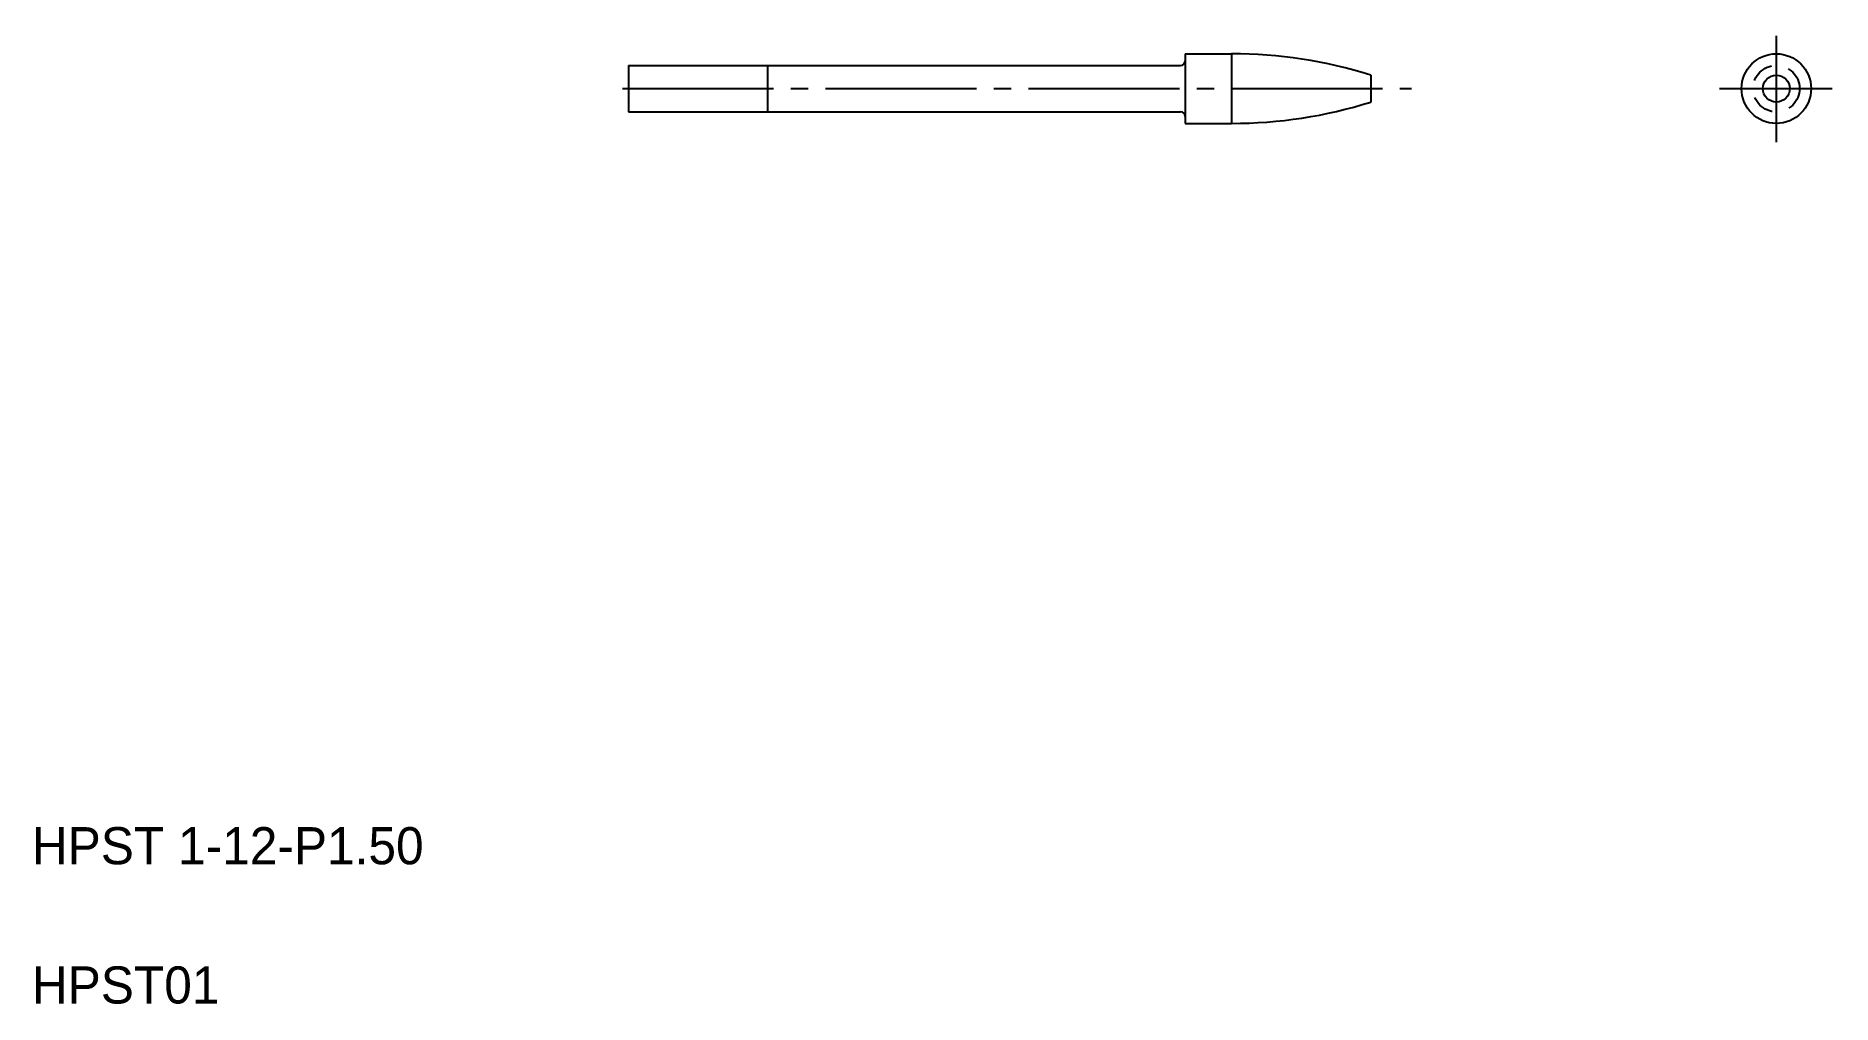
# Model space of a CAD drawing. Extents: x 2.1 to 40.8, y 2 to 22.8.
import ezdxf

# ---------------------------------------------------------------- set-up
doc = ezdxf.new("R2010")
doc.units = 0
doc.header["$LTSCALE"] = 0.25
doc.linetypes.add('CENTER', pattern=[17.5, 13, -1.5, 1.5, -1.5])
doc.linetypes.add('DASHED', pattern=[3.5, 2, -1.5])
doc.layers.get('0').update_dxf_attribs({"linetype": 'CONTINUOUS'})
doc.layers.add('CENTER', color=1, linetype='CENTER')
doc.styles.get("Standard").update_dxf_attribs({"font": 'txt', "height": 0.64})

msp = doc.modelspace()

# ---------------------------------------------------------------- linework, layer by layer
at = {"linetype": 'CONTINUOUS'}
for p, q in [((26.856, 22.46), (26.856, 20.96)), ((26.856, 22.46), (27.856, 22.46)), ((14.856, 22.21), (26.756, 22.21)), ((14.856, 22.21), (14.856, 21.21)), ((30.856, 22), (30.856, 21.421)), ((14.856, 21.21), (26.756, 21.21)), ((26.856, 20.96), (27.856, 20.96))]:
    msp.add_line(p, q, dxfattribs=at)
at = {"color": 3, "linetype": 'CONTINUOUS'}
for p, q in [((27.856, 22.46), (27.856, 20.96)), ((17.856, 22.21), (17.856, 21.21))]:
    msp.add_line(p, q, dxfattribs=at)
for p, q in [((30.856, 21.855), (30.856, 21.855)), ((30.856, 21.71), (30.856, 21.71))]:
    msp.add_line(p, q)
at = {"linetype": 'CONTINUOUS'}
for radius in [0.75, 0.289]:
    msp.add_circle((39.596, 21.71), radius, dxfattribs=at)
at = {"color": 3, "linetype": 'DASHED'}
msp.add_circle((39.596, 21.71), 0.5, dxfattribs=at)
at = {"linetype": 'CONTINUOUS'}
for centre, radius, start, end in [((27.856, 12.46), 10, 72.5424, 90), ((26.756, 22.31), 0.1, 270, 0), ((27.856, 30.96), 10, 270, 287.4576), ((26.756, 21.11), 0.1, 0, 90)]:
    msp.add_arc(centre, radius, start, end, dxfattribs=at)
at = {"layer": 'CENTER', "color": 1, "linetype": 'CENTER'}
for p, q in [((39.596, 22.844), (39.596, 20.556)), ((14.731, 21.71), (31.731, 21.71)), ((38.371, 21.71), (40.798, 21.71))]:
    msp.add_line(p, q, dxfattribs=at)

# ---------------------------------------------------------------- texts
for s, p in [('HPST 1-12-P1.50', (2, 5)), ('HPST01', (2, 2))]:
    msp.add_text(s, height=0.8).set_placement(p)

doc.saveas('drawing.dxf')
